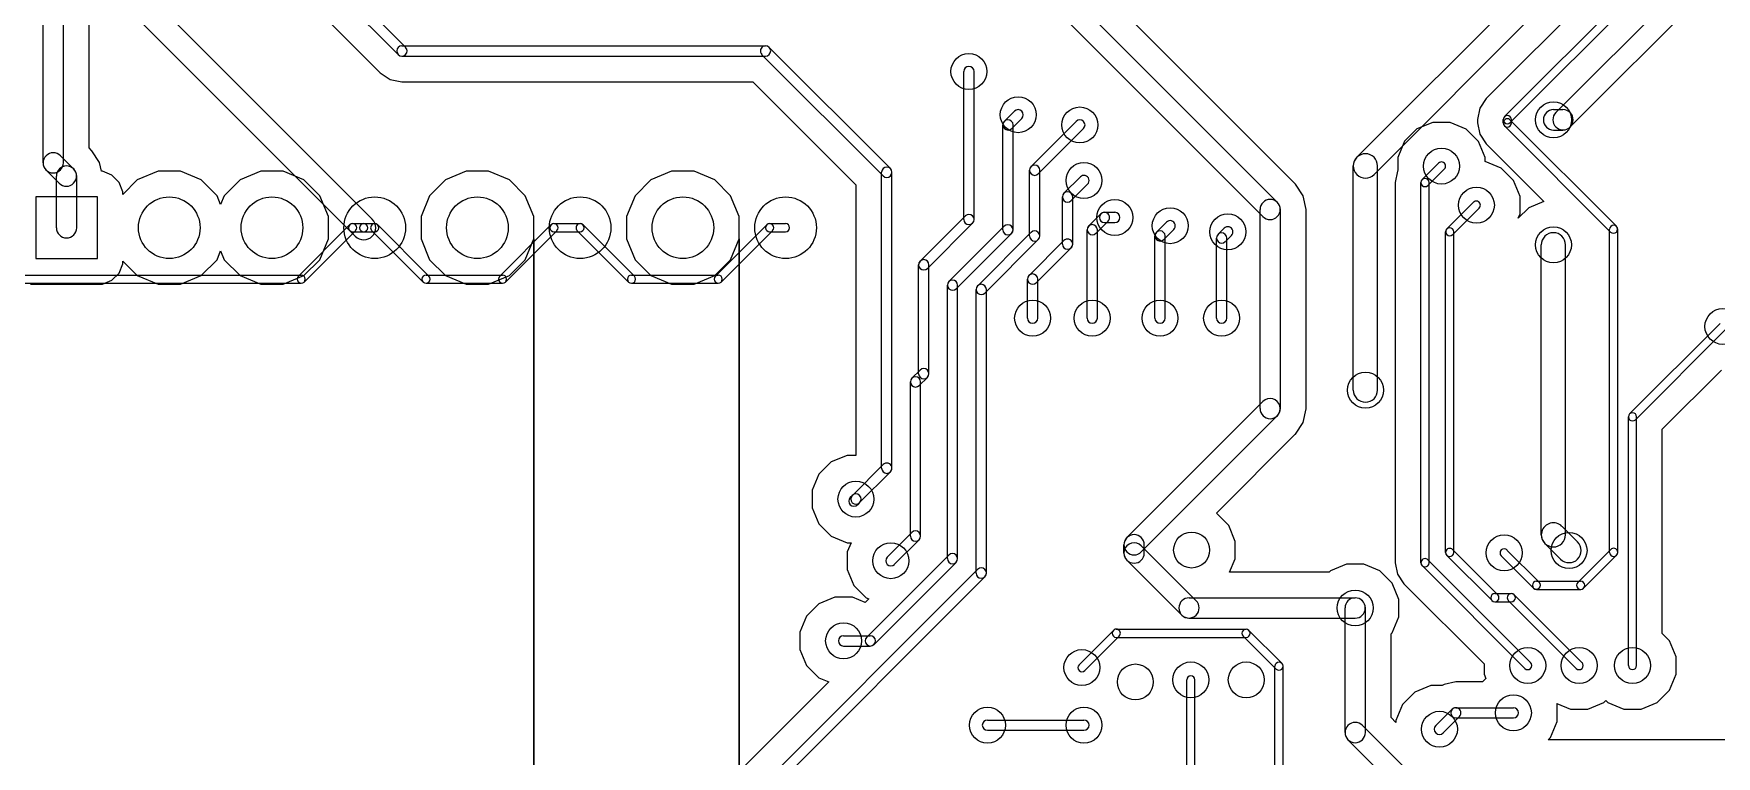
# Model space of a CAD drawing. Extents: x 34571 to 78815, y 19603 to 63847.
# Drawn here: x 45035 to 61416, y 34866 to 41898 of the extents above; entities that cross this region are included whole.
import ezdxf

# ---------------------------------------------------------------- set-up
doc = ezdxf.new("R2010")
doc.units = 0
doc.layers.add('BLACK', color=1, linetype='CONTINUOUS')

msp = doc.modelspace()

# ---------------------------------------------------------------- linework, layer by layer
at = {"layer": 'BLACK'}
for p, q in [((45126, 40642), (45126, 47102)), ((45324, 40642), (45324, 47102)), ((45574, 40787), (45574, 46958)), ((45574, 40787), (45574, 46958)), ((57142, 40258), (53290, 44110)), ((57317, 40436), (53569, 44185)), ((57317, 40436), (53569, 44185)), ((57002, 40118), (53150, 43970)), ((61686, 42963), (59854, 41131)), ((61826, 42823), (59994, 40991)), ((48331, 40093), (45733, 42691)), ((48584, 41695), (47645, 42634)), ((48655, 41766), (47716, 42705)), ((48165, 39927), (45567, 42525)), ((47556, 42370), (48408, 41518)), ((47556, 42370), (48408, 41518)), ((59496, 42275), (57917, 40696)), ((60187, 42279), (59176, 41267)), ((60187, 42279), (59176, 41267)), ((59353, 41091), (60638, 42376)), ((59410, 41034), (60695, 42319)), ((59663, 42108), (58084, 40529)), ((48620, 41780), (52160, 41780)), ((48620, 41680), (52160, 41680)), ((53304, 40515), (52125, 41694)), ((53375, 40586), (52196, 41765)), ((48408, 41518), (48505, 41453)), ((48408, 41518), (48505, 41453)), ((48505, 41453), (48620, 41430)), ((48505, 41453), (48620, 41430)), ((54090, 40090), (54090, 41530)), ((54190, 40090), (54190, 41530)), ((48620, 41430), (52035, 41430)), ((48620, 41430), (52035, 41430)), ((52035, 41430), (53040, 40426)), ((52035, 41430), (53040, 40426)), ((54584, 41145), (54485, 41046)), ((59113, 41173), (59091, 41062)), ((59113, 41173), (59091, 41062)), ((59176, 41267), (59113, 41173)), ((59176, 41267), (59113, 41173)), ((59831, 41159), (59923, 41159)), ((54470, 39990), (54470, 41010)), ((54655, 41074), (54556, 40975)), ((54570, 39990), (54570, 41010)), ((55185, 41045), (54745, 40605)), ((55255, 40975), (54815, 40535)), ((58500, 40971), (58380, 40851)), ((58500, 40971), (58380, 40851)), ((58656, 41035), (58500, 40971)), ((58656, 41035), (58500, 40971)), ((58825, 41035), (58656, 41035)), ((58825, 41035), (58656, 41035)), ((58981, 40970), (58825, 41035)), ((58981, 40970), (58825, 41035)), ((59101, 40850), (58981, 40970)), ((59101, 40850), (58981, 40970)), ((59091, 41062), (59091, 41030)), ((59091, 41062), (59091, 41030)), ((59091, 41030), (59113, 40919)), ((59091, 41030), (59113, 40919)), ((59341, 41030), (59341, 41062)), ((60387, 39968), (59353, 41002)), ((60443, 40024), (59409, 41058)), ((59421, 41030), (59421, 41062)), ((59831, 40961), (59923, 40961)), ((58380, 40851), (58315, 40695)), ((58380, 40851), (58315, 40695)), ((59165, 40694), (59101, 40850)), ((59165, 40694), (59101, 40850)), ((59113, 40919), (59176, 40825)), ((59113, 40919), (59176, 40825)), ((59176, 40825), (59735, 40265)), ((59176, 40825), (59735, 40265)), ((45296, 40711), (45424, 40583)), ((45599, 40761), (45574, 40787)), ((45599, 40761), (45574, 40787)), ((45602, 40759), (45599, 40761)), ((45602, 40759), (45599, 40761)), ((45677, 40646), (45602, 40759)), ((45677, 40646), (45602, 40759)), ((45694, 40559), (45677, 40646)), ((45694, 40559), (45677, 40646)), ((58315, 40695), (58315, 40566)), ((58315, 40695), (58315, 40566)), ((58552, 40478), (58712, 40638)), ((59165, 40655), (59165, 40694)), ((59165, 40655), (59165, 40694)), ((59321, 40590), (59165, 40655)), ((59321, 40590), (59165, 40655)), ((45156, 40571), (45284, 40443)), ((45256, 40010), (45256, 40512)), ((45454, 40010), (45454, 40512)), ((45705, 40559), (45694, 40559)), ((45705, 40559), (45694, 40559)), ((45796, 40521), (45705, 40559)), ((45796, 40521), (45705, 40559)), ((45866, 40451), (45796, 40521)), ((45866, 40451), (45796, 40521)), ((46044, 40475), (45904, 40335)), ((46044, 40475), (45904, 40335)), ((46246, 40559), (46044, 40475)), ((46246, 40559), (46044, 40475)), ((46464, 40559), (46246, 40559)), ((46464, 40559), (46246, 40559)), ((46666, 40475), (46464, 40559)), ((46666, 40475), (46464, 40559)), ((46820, 40321), (46666, 40475)), ((46820, 40321), (46666, 40475)), ((47044, 40475), (46890, 40321)), ((47044, 40475), (46890, 40321)), ((47246, 40559), (47044, 40475)), ((47246, 40559), (47044, 40475)), ((47464, 40559), (47246, 40559)), ((47464, 40559), (47246, 40559)), ((47666, 40475), (47464, 40559)), ((47666, 40475), (47464, 40559)), ((47820, 40321), (47666, 40475)), ((47820, 40321), (47666, 40475)), ((49044, 40475), (48890, 40321)), ((49044, 40475), (48890, 40321)), ((49246, 40559), (49044, 40475)), ((49246, 40559), (49044, 40475)), ((49464, 40559), (49246, 40559)), ((49464, 40559), (49246, 40559)), ((49666, 40475), (49464, 40559)), ((49666, 40475), (49464, 40559)), ((49820, 40321), (49666, 40475)), ((49820, 40321), (49666, 40475)), ((51044, 40475), (50890, 40321)), ((51044, 40475), (50890, 40321)), ((51246, 40559), (51044, 40475)), ((51246, 40559), (51044, 40475)), ((51464, 40559), (51246, 40559)), ((51464, 40559), (51246, 40559)), ((51666, 40475), (51464, 40559)), ((51666, 40475), (51464, 40559)), ((51820, 40321), (51666, 40475)), ((51820, 40321), (51666, 40475)), ((53290, 37670), (53290, 40550)), ((53390, 37670), (53390, 40550)), ((54730, 39930), (54730, 40570)), ((54830, 39930), (54830, 40570)), ((55065, 40345), (55225, 40505)), ((57882, 38430), (57882, 40612)), ((58118, 38430), (58118, 40612)), ((58312, 40561), (58290, 40450)), ((58312, 40561), (58290, 40450)), ((58315, 40566), (58312, 40561)), ((58315, 40566), (58312, 40561)), ((58608, 40422), (58768, 40582)), ((59441, 40470), (59321, 40590)), ((59441, 40470), (59321, 40590)), ((59505, 40314), (59441, 40470)), ((59505, 40314), (59441, 40470)), ((45055, 40310), (45055, 39710)), ((45655, 40310), (45055, 40310)), ((45655, 39710), (45655, 40310)), ((45904, 40359), (45866, 40451)), ((45904, 40359), (45866, 40451)), ((45904, 40335), (45904, 40359)), ((45904, 40335), (45904, 40359)), ((46855, 40237), (46820, 40321)), ((46855, 40237), (46820, 40321)), ((46890, 40321), (46855, 40237)), ((46890, 40321), (46855, 40237)), ((47904, 40119), (47820, 40321)), ((47904, 40119), (47820, 40321)), ((48890, 40321), (48806, 40119)), ((48890, 40321), (48806, 40119)), ((49904, 40119), (49820, 40321)), ((49904, 40119), (49820, 40321)), ((50890, 40321), (50806, 40119)), ((50890, 40321), (50806, 40119)), ((51904, 40119), (51820, 40321)), ((51904, 40119), (51820, 40321)), ((53040, 40426), (53040, 37795)), ((53040, 40426), (53040, 37795)), ((55050, 39850), (55050, 40310)), ((55135, 40275), (55295, 40435)), ((55150, 39850), (55150, 40310)), ((57320, 40434), (57317, 40436)), ((57320, 40434), (57317, 40436)), ((57395, 40321), (57320, 40434)), ((57395, 40321), (57320, 40434)), ((57422, 40188), (57395, 40321)), ((57422, 40188), (57395, 40321)), ((58290, 40450), (58290, 36750)), ((58290, 40450), (58290, 36750)), ((58540, 36750), (58540, 40450)), ((58620, 36750), (58620, 40450)), ((59505, 40145), (59505, 40314)), ((59505, 40145), (59505, 40314)), ((55305, 40026), (55424, 40145)), ((55460, 40160), (55560, 40160)), ((56974, 38251), (56974, 40187)), ((57172, 38251), (57172, 40187)), ((57422, 40187), (57421, 40188)), ((57421, 40188), (57422, 40188)), ((57422, 40187), (57421, 40188)), ((57421, 40188), (57422, 40188)), ((57422, 38250), (57422, 40187)), ((57422, 38250), (57422, 40187)), ((58792, 39999), (59051, 40258)), ((58849, 39942), (59108, 40201)), ((59590, 40205), (59487, 40103)), ((59590, 40205), (59487, 40103)), ((59487, 40103), (59505, 40145)), ((59487, 40103), (59505, 40145)), ((59735, 40265), (59590, 40205)), ((59735, 40265), (59590, 40205)), ((48111, 40038), (47612, 39539)), ((48168, 39981), (47669, 39482)), ((47904, 39901), (47904, 40119)), ((47904, 39901), (47904, 40119)), ((48140, 40050), (48248, 40050)), ((48140, 39970), (48248, 39970)), ((48248, 40050), (48354, 40050)), ((48248, 39970), (48354, 39970)), ((48826, 39482), (48327, 39981)), ((48883, 39539), (48384, 40038)), ((48806, 40119), (48806, 39901)), ((48806, 40119), (48806, 39901)), ((50071, 40038), (49572, 39539)), ((50128, 39981), (49629, 39482)), ((49904, 39901), (49904, 40119)), ((49904, 39901), (49904, 40119)), ((50100, 40050), (50354, 40050)), ((50100, 39970), (50354, 39970)), ((50826, 39482), (50327, 39981)), ((50883, 39539), (50384, 40038)), ((50806, 40119), (50806, 39901)), ((50806, 40119), (50806, 39901)), ((52171, 40038), (51672, 39539)), ((52228, 39981), (51729, 39482)), ((51904, 39901), (51904, 40119)), ((51904, 39901), (51904, 40119)), ((52200, 40050), (52354, 40050)), ((52200, 39970), (52354, 39970)), ((54105, 40125), (53665, 39685)), ((54175, 40055), (53735, 39615)), ((54484, 40025), (53945, 39486)), ((55290, 39130), (55290, 39990)), ((55376, 39955), (55495, 40074)), ((55390, 39130), (55390, 39990)), ((55460, 40060), (55560, 40060)), ((55965, 39966), (56064, 40065)), ((56036, 39895), (56135, 39994)), ((56565, 39946), (56624, 40005)), ((58780, 36850), (58780, 39970)), ((58860, 36850), (58860, 39970)), ((60376, 36851), (60376, 39995)), ((60456, 36851), (60456, 39995)), ((47820, 39699), (47904, 39901)), ((47820, 39699), (47904, 39901)), ((48806, 39901), (48890, 39699)), ((48806, 39901), (48890, 39699)), ((49820, 39699), (49904, 39901)), ((49820, 39699), (49904, 39901)), ((49904, 34546), (49904, 39901)), ((49904, 39901), (49904, 34546)), ((49904, 34546), (49904, 39901)), ((49904, 39901), (49904, 34546)), ((50806, 39901), (50890, 39699)), ((50806, 39901), (50890, 39699)), ((51820, 39699), (51904, 39901)), ((51820, 39699), (51904, 39901)), ((51904, 34719), (51904, 39901)), ((51904, 39901), (51904, 34719)), ((51904, 34719), (51904, 39901)), ((51904, 39901), (51904, 34719)), ((54555, 39954), (54016, 39415)), ((54744, 39965), (54225, 39446)), ((54815, 39894), (54296, 39375)), ((54725, 39546), (55064, 39885)), ((54796, 39475), (55135, 39814)), ((55950, 39130), (55950, 39930)), ((56050, 39130), (56050, 39930)), ((56550, 39130), (56550, 39910)), ((56636, 39875), (56695, 39934)), ((56650, 39130), (56650, 39910)), ((59712, 37022), (59712, 39844)), ((59948, 37022), (59948, 39844)), ((45055, 39710), (45655, 39710)), ((45866, 39569), (45904, 39660)), ((45866, 39569), (45904, 39660)), ((45904, 39660), (45904, 39685)), ((45904, 39685), (46044, 39545)), ((45904, 39660), (45904, 39685)), ((45904, 39685), (46044, 39545)), ((46666, 39545), (46820, 39699)), ((46666, 39545), (46820, 39699)), ((46820, 39699), (46855, 39784)), ((46820, 39699), (46855, 39784)), ((46855, 39784), (46890, 39699)), ((46855, 39784), (46890, 39699)), ((46890, 39699), (47044, 39545)), ((46890, 39699), (47044, 39545)), ((47666, 39545), (47820, 39699)), ((47666, 39545), (47820, 39699)), ((48890, 39699), (49044, 39545)), ((48890, 39699), (49044, 39545)), ((49666, 39545), (49820, 39699)), ((49666, 39545), (49820, 39699)), ((50890, 39699), (51044, 39545)), ((50890, 39699), (51044, 39545)), ((51666, 39545), (51820, 39699)), ((51666, 39545), (51820, 39699)), ((53650, 38590), (53650, 39650)), ((53750, 38590), (53750, 39650)), ((42855, 39550), (47639, 39550)), ((45704, 39461), (45796, 39499)), ((45704, 39461), (45796, 39499)), ((45796, 39499), (45866, 39569)), ((45796, 39499), (45866, 39569)), ((46044, 39545), (46246, 39461)), ((46044, 39545), (46246, 39461)), ((46464, 39461), (46666, 39545)), ((46464, 39461), (46666, 39545)), ((47044, 39545), (47246, 39461)), ((47044, 39545), (47246, 39461)), ((47464, 39461), (47666, 39545)), ((47464, 39461), (47666, 39545)), ((48855, 39550), (49599, 39550)), ((49044, 39545), (49246, 39461)), ((49044, 39545), (49246, 39461)), ((49464, 39461), (49666, 39545)), ((49464, 39461), (49666, 39545)), ((50855, 39550), (51699, 39550)), ((51044, 39545), (51246, 39461)), ((51044, 39545), (51246, 39461)), ((51464, 39461), (51666, 39545)), ((51464, 39461), (51666, 39545)), ((54710, 39130), (54710, 39510)), ((54810, 39130), (54810, 39510)), ((42855, 39470), (47639, 39470)), ((45005, 39461), (45104, 39461)), ((45005, 39461), (45104, 39461)), ((45104, 39461), (45704, 39461)), ((45104, 39461), (45704, 39461)), ((46246, 39461), (46464, 39461)), ((46246, 39461), (46464, 39461)), ((47246, 39461), (47464, 39461)), ((47246, 39461), (47464, 39461)), ((48855, 39470), (49599, 39470)), ((49246, 39461), (49464, 39461)), ((49246, 39461), (49464, 39461)), ((50855, 39470), (51699, 39470)), ((51246, 39461), (51464, 39461)), ((51246, 39461), (51464, 39461)), ((53930, 36790), (53930, 39450)), ((54030, 36790), (54030, 39450)), ((54210, 36650), (54210, 39410)), ((54310, 36650), (54310, 39410)), ((60572, 38198), (61452, 39078)), ((60628, 38142), (61508, 39022)), ((53570, 37010), (53570, 38510)), ((53664, 38625), (53585, 38546)), ((53735, 38554), (53656, 38475)), ((53670, 37010), (53670, 38510)), ((60890, 38050), (61465, 38625)), ((60890, 38050), (61465, 38625)), ((55678, 36996), (57002, 38320)), ((55818, 36856), (57142, 38180)), ((57395, 38116), (57422, 38249)), ((57395, 38116), (57422, 38249)), ((57422, 38249), (57421, 38250)), ((57421, 38250), (57422, 38250)), ((57422, 38249), (57421, 38250)), ((57421, 38250), (57422, 38250)), ((60560, 35750), (60560, 38170)), ((60640, 35750), (60640, 38170)), ((57320, 38003), (57395, 38116)), ((57320, 38003), (57395, 38116)), ((60890, 36061), (60890, 38050)), ((60890, 36061), (60890, 38050)), ((56549, 37234), (57317, 38002)), ((56549, 37234), (57317, 38002)), ((57317, 38002), (57319, 38003)), ((57317, 38002), (57319, 38003)), ((57319, 38003), (57320, 38003)), ((57319, 38003), (57320, 38003)), ((52800, 37731), (52680, 37611)), ((52800, 37731), (52680, 37611)), ((52956, 37795), (52800, 37731)), ((52956, 37795), (52800, 37731)), ((53040, 37795), (52956, 37795)), ((53040, 37795), (52956, 37795)), ((53005, 37405), (53305, 37705)), ((52680, 37611), (52615, 37455)), ((52680, 37611), (52615, 37455)), ((53075, 37335), (53375, 37635)), ((52615, 37455), (52615, 37286)), ((52615, 37455), (52615, 37286)), ((53005, 37405), (52985, 37385)), ((52615, 37286), (52679, 37130)), ((52615, 37286), (52679, 37130)), ((53075, 37335), (53055, 37315)), ((56669, 37114), (56549, 37234)), ((56669, 37114), (56549, 37234)), ((52679, 37130), (52799, 37010)), ((52679, 37130), (52799, 37010)), ((53584, 37045), (53345, 36806)), ((56733, 36958), (56669, 37114)), ((56733, 36958), (56669, 37114)), ((60065, 36953), (59914, 37104)), ((52799, 37010), (52955, 36945)), ((52799, 37010), (52955, 36945)), ((52955, 36945), (52992, 36945)), ((52992, 36945), (52955, 36855)), ((52955, 36945), (52992, 36945)), ((52992, 36945), (52955, 36855)), ((53655, 36974), (53416, 36735)), ((55649, 36845), (55649, 36925)), ((56352, 36381), (55818, 36915)), ((55847, 36845), (55847, 36925)), ((56733, 36789), (56733, 36958)), ((56733, 36789), (56733, 36958)), ((59288, 36438), (58848, 36878)), ((59378, 36874), (59692, 36560)), ((59898, 36786), (59747, 36937)), ((60068, 36559), (60388, 36879)), ((52955, 36855), (52955, 36686)), ((52955, 36855), (52955, 36686)), ((53944, 36825), (53145, 36026)), ((54015, 36754), (53216, 35955)), ((56212, 36241), (55678, 36775)), ((56678, 36659), (56733, 36789)), ((56678, 36659), (56733, 36789)), ((57816, 36735), (57660, 36671)), ((57816, 36735), (57660, 36671)), ((57985, 36735), (57816, 36735)), ((57985, 36735), (57816, 36735)), ((58141, 36670), (57985, 36735)), ((58141, 36670), (57985, 36735)), ((58290, 36750), (58312, 36639)), ((58290, 36750), (58312, 36639)), ((59552, 35722), (58552, 36722)), ((59608, 35778), (58608, 36778)), ((59232, 36382), (58792, 36822)), ((59322, 36818), (59636, 36504)), ((60124, 36503), (60444, 36823)), ((54224, 36685), (51785, 34246)), ((54295, 36614), (51856, 34175)), ((52955, 36686), (53019, 36530)), ((52955, 36686), (53019, 36530)), ((53019, 36530), (53139, 36410)), ((53019, 36530), (53139, 36410)), ((57648, 36659), (56678, 36659)), ((57648, 36659), (56678, 36659)), ((57660, 36671), (57648, 36659)), ((57660, 36671), (57648, 36659)), ((58261, 36550), (58141, 36670)), ((58261, 36550), (58141, 36670)), ((58325, 36394), (58261, 36550)), ((58325, 36394), (58261, 36550)), ((58312, 36639), (58375, 36545)), ((58312, 36639), (58375, 36545)), ((58375, 36545), (59155, 35765)), ((58375, 36545), (59155, 35765)), ((59665, 36571), (60095, 36571)), ((52836, 36415), (52680, 36351)), ((52836, 36415), (52680, 36351)), ((53005, 36415), (52836, 36415)), ((53005, 36415), (52836, 36415)), ((53129, 36364), (53005, 36415)), ((53129, 36364), (53005, 36415)), ((53165, 36400), (53129, 36364)), ((53165, 36400), (53129, 36364)), ((53139, 36410), (53165, 36400)), ((53139, 36410), (53165, 36400)), ((56283, 36409), (57899, 36409)), ((58325, 36225), (58325, 36394)), ((58325, 36225), (58325, 36394)), ((59260, 36450), (59420, 36450)), ((59260, 36370), (59420, 36370)), ((60051, 35722), (59392, 36381)), ((60108, 35779), (59449, 36438)), ((59665, 36491), (60095, 36491)), ((52560, 36231), (52495, 36075)), ((52560, 36231), (52495, 36075)), ((52680, 36351), (52560, 36231)), ((52680, 36351), (52560, 36231)), ((56283, 36211), (57899, 36211)), ((57801, 35098), (57801, 36310)), ((57999, 35098), (57999, 36310)), ((58260, 36069), (58325, 36225)), ((58260, 36069), (58325, 36225)), ((52495, 36075), (52495, 35906)), ((52495, 36075), (52495, 35906)), ((52920, 36040), (53180, 36040)), ((55212, 35758), (55546, 36092)), ((55574, 36104), (56838, 36104)), ((56866, 36092), (57186, 35772)), ((58249, 36058), (58260, 36069)), ((58249, 36058), (58260, 36069)), ((58249, 35243), (58249, 36058)), ((58249, 35243), (58249, 36058)), ((60961, 35990), (60890, 36061)), ((60961, 35990), (60890, 36061)), ((52495, 35906), (52559, 35750)), ((52495, 35906), (52559, 35750)), ((52920, 35940), (53180, 35940)), ((55268, 35702), (55602, 36036)), ((55574, 36024), (56838, 36024)), ((56810, 36036), (57130, 35716)), ((61025, 35834), (60961, 35990)), ((61025, 35834), (60961, 35990)), ((52559, 35750), (52679, 35630)), ((52559, 35750), (52679, 35630)), ((57119, 33249), (57119, 35743)), ((57199, 33249), (57199, 35743)), ((59155, 35765), (59155, 35666)), ((59155, 35765), (59155, 35666)), ((61025, 35665), (61025, 35834)), ((61025, 35665), (61025, 35834)), ((52775, 35590), (51904, 34719)), ((52775, 35590), (51904, 34719)), ((52679, 35630), (52775, 35590)), ((52679, 35630), (52775, 35590)), ((56260, 33908), (56260, 35610)), ((56340, 33908), (56340, 35610)), ((58636, 35555), (58480, 35491)), ((58636, 35555), (58480, 35491)), ((58747, 35555), (58636, 35555)), ((58747, 35555), (58636, 35555)), ((58765, 35567), (58747, 35555)), ((58765, 35567), (58747, 35555)), ((58880, 35590), (58765, 35567)), ((58880, 35590), (58765, 35567)), ((59139, 35590), (58880, 35590)), ((59139, 35590), (58880, 35590)), ((59172, 35624), (59139, 35590)), ((59172, 35624), (59139, 35590)), ((59155, 35666), (59172, 35624)), ((59155, 35666), (59172, 35624)), ((60960, 35509), (61025, 35665)), ((60960, 35509), (61025, 35665)), ((58480, 35491), (58360, 35371)), ((58480, 35491), (58360, 35371)), ((60164, 35325), (60320, 35389)), ((60164, 35325), (60320, 35389)), ((60320, 35389), (60340, 35409)), ((60320, 35389), (60340, 35409)), ((60340, 35409), (60359, 35390)), ((60340, 35409), (60359, 35390)), ((60359, 35390), (60515, 35325)), ((60359, 35390), (60515, 35325)), ((60684, 35325), (60840, 35389)), ((60684, 35325), (60840, 35389)), ((60840, 35389), (60960, 35509)), ((60840, 35389), (60960, 35509)), ((54320, 35220), (55260, 35220)), ((58295, 35197), (58249, 35243)), ((58295, 35197), (58249, 35243)), ((58360, 35371), (58295, 35215)), ((58360, 35371), (58295, 35215)), ((58685, 35165), (58845, 35325)), ((58755, 35095), (58915, 35255)), ((58880, 35340), (59440, 35340)), ((58880, 35240), (59440, 35240)), ((59865, 35374), (59862, 35381)), ((59862, 35381), (59995, 35325)), ((59865, 35374), (59862, 35381)), ((59862, 35381), (59995, 35325)), ((59865, 35205), (59865, 35374)), ((59865, 35205), (59865, 35374)), ((59995, 35325), (60164, 35325)), ((59995, 35325), (60164, 35325)), ((60515, 35325), (60684, 35325)), ((60515, 35325), (60684, 35325)), ((54320, 35120), (55260, 35120)), ((57970, 35168), (58388, 34750)), ((58295, 35215), (58295, 35197)), ((58295, 35215), (58295, 35197)), ((59800, 35049), (59865, 35205)), ((59800, 35049), (59865, 35205)), ((57830, 35028), (58248, 34610)), ((59779, 35028), (59800, 35049)), ((59779, 35028), (59800, 35049)), ((61811, 35028), (59779, 35028)), ((61811, 35028), (59779, 35028))]:
    msp.add_line(p, q, dxfattribs=at)
for centre, radius in [((54140, 41530), 175), ((54620, 41110), 175), ((55220, 41010), 175), ((59831, 41060), 175), ((55260, 40470), 175), ((58740, 40610), 175), ((46355, 40010), 300), ((47355, 40010), 300), ((48355, 40010), 300), ((49355, 40010), 300), ((50355, 40010), 300), ((51355, 40010), 300), ((52355, 40010), 300), ((59080, 40230), 175), ((55560, 40110), 175), ((56100, 40030), 175), ((56660, 39970), 175), ((59830, 39844), 175), ((54760, 39130), 175), ((55340, 39130), 175), ((56000, 39130), 175), ((56600, 39130), 175), ((61480, 39050), 175), ((58000, 38430), 175), ((53040, 37370), 175), ((56308, 36874), 175), ((59982, 36869), 175), ((53380, 36770), 175), ((59350, 36846), 175), ((57900, 36310), 175), ((52920, 35990), 175), ((55240, 35730), 175), ((59580, 35750), 175), ((60080, 35750), 175), ((60600, 35750), 175), ((55760, 35590), 175), ((56300, 35610), 175), ((56840, 35610), 175), ((59440, 35290), 175), ((54320, 35170), 175), ((55260, 35170), 175), ((58720, 35130), 175)]:
    msp.add_circle(centre, radius, dxfattribs=at)
for centre, radius, start, end in [((48620, 41730), 50, 90, 270), ((52160, 41730), 50, 405, 585), ((52160, 41730), 50, 270, 450), ((48620, 41730), 50, 225, 405), ((54140, 41530), 50, 360, 540), ((54619, 41109), 50, -45, 135), ((59831, 41060), 99, 90, 270), ((59924, 41061), 99, 135, 315), ((59923, 41060), 99, 270, 450), ((54520, 41010), 50, 360, 540), ((54521, 41011), 50, 135, 315), ((55220, 41010), 50, -45, 135), ((59381, 41062), 40, 360, 540), ((59381, 41062), 40, 135, 315), ((59381, 41030), 40, 405, 585), ((59381, 41030), 40, 180, 360), ((45225, 40642), 99, 180, 360), ((45226, 40641), 99, 45, 225), ((58000, 40612), 118, 360, 540), ((58000, 40612), 118, 135, 315), ((58740, 40610), 40, 315, 495), ((45355, 40512), 99, 360, 540), ((45354, 40513), 99, 225, 405), ((53340, 40550), 50, 360, 540), ((53340, 40550), 50, 225, 405), ((54780, 40570), 50, 360, 540), ((54780, 40570), 50, 135, 315), ((55260, 40470), 50, 315, 495), ((58580, 40450), 40, 360, 540), ((58580, 40450), 40, 135, 315), ((55100, 40310), 50, 360, 540), ((55100, 40310), 50, 135, 315), ((54140, 40090), 50, -45, 135), ((55460, 40110), 50, 90, 270), ((55459, 40109), 50, 315, 495), ((55560, 40110), 50, 270, 450), ((57073, 40187), 99, 360, 540), ((57072, 40188), 99, 225, 405), ((59079, 40229), 40, 315, 495), ((45355, 40010), 99, 180, 360), ((48140, 40010), 40, 90, 270), ((48140, 40010), 40, -45, 135), ((48248, 40010), 118, 225, 405), ((48248, 40010), 40, 90, 270), ((48248, 40010), 40, 270, 450), ((48355, 40010), 40, 405, 585), ((48354, 40010), 40, 270, 450), ((50100, 40010), 40, 90, 270), ((50100, 40010), 40, -45, 135), ((50355, 40010), 40, 405, 585), ((50354, 40010), 40, 270, 450), ((52200, 40010), 40, 90, 270), ((52200, 40010), 40, -45, 135), ((52354, 40010), 40, 270, 450), ((54140, 40090), 50, 180, 360), ((54520, 39990), 50, 180, 360), ((54519, 39989), 50, -45, 135), ((54780, 39930), 50, -45, 135), ((55340, 39990), 50, 360, 540), ((55341, 39991), 50, 135, 315), ((56000, 39930), 50, 360, 540), ((56099, 40029), 50, 315, 495), ((56660, 39970), 50, 315, 495), ((58820, 39970), 40, 360, 540), ((58821, 39971), 40, 135, 315), ((60416, 39995), 40, 360, 540), ((60415, 39996), 40, 225, 405), ((54780, 39930), 50, 180, 360), ((55100, 39850), 50, 180, 360), ((55100, 39850), 50, 315, 495), ((56001, 39931), 50, 135, 315), ((56600, 39910), 50, 360, 540), ((56600, 39910), 50, 135, 315), ((59830, 39844), 118, 360, 540), ((53700, 39650), 50, 360, 540), ((53700, 39650), 50, 135, 315), ((47640, 39510), 40, 135, 315), ((47639, 39510), 40, 270, 450), ((48855, 39510), 40, 90, 270), ((48855, 39510), 40, 225, 405), ((49600, 39510), 40, 135, 315), ((49599, 39510), 40, 270, 450), ((50855, 39510), 40, 90, 270), ((50855, 39510), 40, 225, 405), ((51700, 39510), 40, 135, 315), ((51699, 39510), 40, 270, 450), ((53980, 39450), 50, 360, 540), ((53981, 39451), 50, 135, 315), ((54760, 39510), 50, 360, 540), ((54760, 39510), 50, 135, 315), ((54260, 39410), 50, 360, 540), ((54260, 39410), 50, 135, 315), ((54760, 39130), 50, 180, 360), ((55340, 39130), 50, 180, 360), ((56000, 39130), 50, 180, 360), ((56600, 39130), 50, 180, 360), ((53620, 38510), 50, 360, 540), ((53620, 38510), 50, 135, 315), ((53700, 38590), 50, 180, 360), ((53700, 38590), 50, -45, 135), ((57072, 38250), 99, 315, 495), ((58000, 38430), 118, 180, 360), ((57073, 38251), 99, 180, 360), ((60600, 38170), 40, 360, 540), ((60600, 38170), 40, 135, 315), ((53340, 37670), 50, 315, 495), ((53340, 37670), 50, 180, 360), ((53020, 37350), 50, 135, 315), ((53040, 37370), 50, 135, 315), ((53040, 37370), 50, -45, 135), ((53620, 37010), 50, -45, 135), ((55748, 36925), 99, 360, 540), ((59830, 37021), 118, 405, 585), ((59830, 37022), 118, 180, 360), ((53620, 37010), 50, 180, 360), ((55748, 36926), 99, 135, 315), ((55748, 36845), 99, 405, 585), ((58820, 36850), 40, 405, 585), ((59350, 36846), 40, 45, 225), ((59982, 36869), 118, 225, 405), ((60416, 36851), 40, 315, 495), ((53380, 36770), 50, 135, 315), ((53980, 36790), 50, 180, 360), ((53980, 36790), 50, -45, 135), ((54260, 36650), 50, -45, 135), ((55748, 36845), 99, 180, 360), ((58580, 36750), 40, 405, 585), ((58580, 36750), 40, 180, 360), ((58820, 36850), 40, 180, 360), ((60416, 36851), 40, 180, 360), ((54260, 36650), 50, 180, 360), ((59665, 36531), 40, 90, 270), ((59664, 36532), 40, 225, 405), ((60096, 36531), 40, 135, 315), ((60095, 36531), 40, 270, 450), ((56283, 36310), 99, 90, 270), ((56282, 36311), 99, 225, 405), ((57900, 36310), 99, 360, 540), ((57899, 36310), 99, 270, 450), ((59260, 36410), 40, 90, 270), ((59260, 36410), 40, 225, 405), ((59420, 36410), 40, 405, 585), ((59420, 36410), 40, 270, 450), ((52920, 35990), 50, 90, 270), ((53180, 35990), 50, 270, 450), ((55574, 36064), 40, 90, 270), ((55574, 36064), 40, 315, 495), ((56838, 36064), 40, 45, 225), ((56838, 36064), 40, 270, 450), ((53180, 35990), 50, 135, 315), ((55240, 35730), 40, 135, 315), ((57159, 35743), 40, 360, 540), ((57158, 35744), 40, 225, 405), ((59580, 35750), 40, 225, 405), ((60080, 35750), 40, 225, 405), ((60600, 35750), 40, 180, 360), ((56300, 35610), 40, 360, 540), ((54320, 35170), 50, 90, 270), ((55260, 35170), 50, 270, 450), ((58880, 35290), 50, 90, 270), ((58880, 35290), 50, 315, 495), ((59440, 35290), 50, 270, 450), ((57900, 35098), 99, 45, 225), ((57900, 35098), 99, 180, 360), ((58720, 35130), 50, 135, 315)]:
    msp.add_arc(centre, radius, start, end, dxfattribs=at)

doc.saveas('drawing.dxf')
